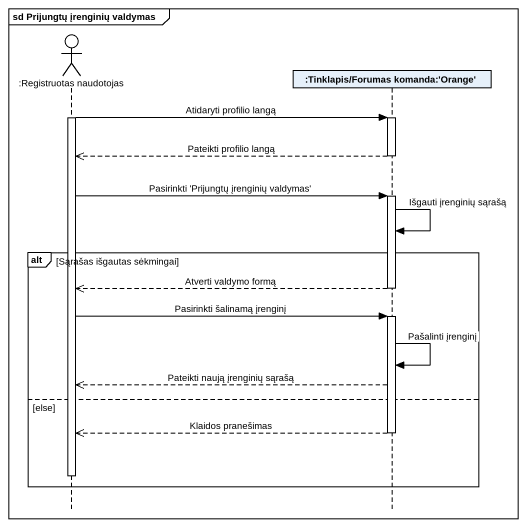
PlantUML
@startuml
mainframe sd Prijungtų įrenginių valdymas
hide footbox
actor ":Registruotas naudotojas" as Registruotas_naudotojas
participant ":Tinklapis/Forumas komanda:'Orange'" as Tinklapis_Forumas_komanda

activate Registruotas_naudotojas
Registruotas_naudotojas -> Tinklapis_Forumas_komanda : Atidaryti profilio langą
activate Tinklapis_Forumas_komanda
Tinklapis_Forumas_komanda -->> Registruotas_naudotojas : Pateikti profilio langą
deactivate Tinklapis_Forumas_komanda
Registruotas_naudotojas -> Tinklapis_Forumas_komanda : Pasirinkti 'Prijungtų įrenginių valdymas'
activate Tinklapis_Forumas_komanda
Tinklapis_Forumas_komanda -> Tinklapis_Forumas_komanda : Išgauti įrenginių sąrašą
alt Sąrašas išgautas sėkmingai
  Tinklapis_Forumas_komanda -->> Registruotas_naudotojas : Atverti valdymo formą
  deactivate Tinklapis_Forumas_komanda
  Registruotas_naudotojas -> Tinklapis_Forumas_komanda : Pasirinkti šalinamą įrenginį
  activate Tinklapis_Forumas_komanda
  Tinklapis_Forumas_komanda -> Tinklapis_Forumas_komanda : Pašalinti įrenginį
  Tinklapis_Forumas_komanda -->> Registruotas_naudotojas : Pateikti naują įrenginių sąrašą
else else
  Tinklapis_Forumas_komanda -->> Registruotas_naudotojas : Klaidos pranešimas
  deactivate Tinklapis_Forumas_komanda
  deactivate Registruotas_naudotojas
end
@enduml
